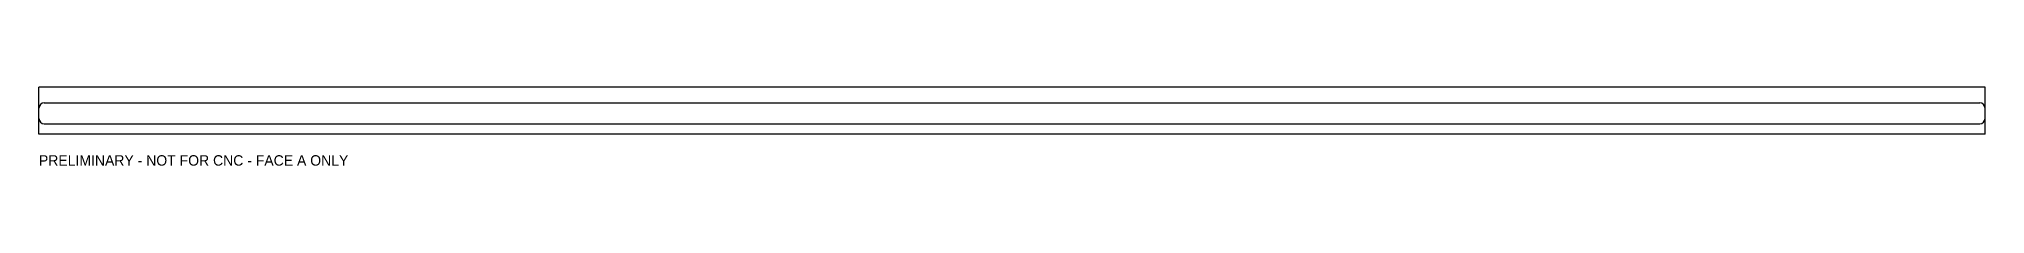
# Model space of a CAD drawing. Header units: millimetres. Extents: x 0 to 744, y -12 to 18.
import ezdxf

# ---------------------------------------------------------------- set-up
doc = ezdxf.new("R2010")
doc.units = ezdxf.units.MM
for name, color, linetype in [('CUT', 7, 'CONTINUOUS'), ('POCKET', 7, 'CONTINUOUS'), ('REFERENCE', 7, 'CONTINUOUS')]:
    doc.layers.add(name, color=color, linetype=linetype)

msp = doc.modelspace()

# ---------------------------------------------------------------- linework, layer by layer
at = {"layer": 'CUT'}
for p, q in [((744, 18), (0, 18)), ((0, 0), (0, 18)), ((744, 0), (744, 18)), ((744, 0), (0, 0))]:
    msp.add_line(p, q, dxfattribs=at)
at = {"layer": 'POCKET'}
for p, q in [((0, 6), (0, 10)), ((2, 12), (742, 12)), ((744, 6), (744, 10)), ((2, 4), (742, 4))]:
    msp.add_line(p, q, dxfattribs=at)
for centre, start, end in [((2, 10), 90, 180), ((742, 10), 0, 90), ((2, 6), 180, 270), ((742, 6), 270, 360)]:
    msp.add_arc(centre, 2, start, end, dxfattribs=at)
at = {"layer": 'REFERENCE'}
for p, q in [((744, 18), (0, 18)), ((0, 0), (0, 18)), ((744, 0), (744, 18)), ((744, 0), (0, 0))]:
    msp.add_line(p, q, dxfattribs=at)

# ---------------------------------------------------------------- texts
msp.add_text('PRELIMINARY - NOT FOR CNC - FACE A ONLY', height=4, dxfattribs=at).set_placement((0, -12))

doc.saveas('drawing.dxf')
